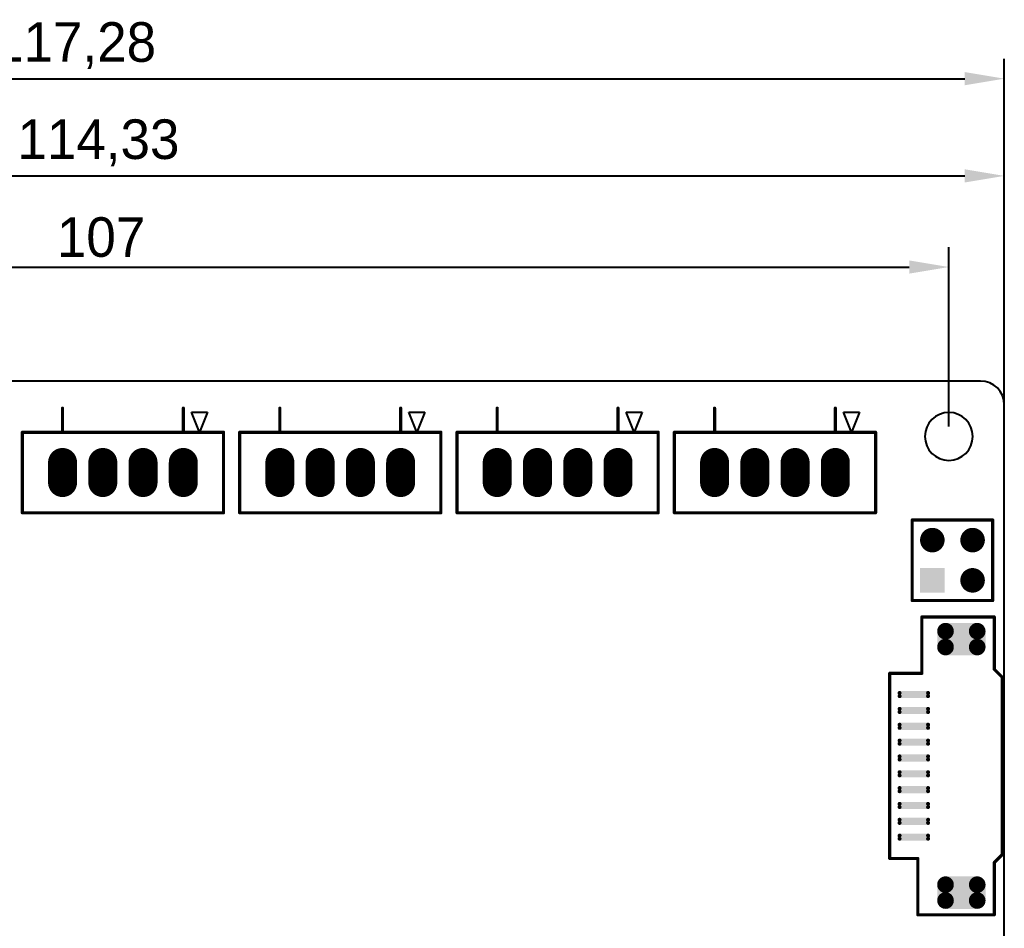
# Model space of a CAD drawing. Header units: millimetres. Extents: x 237 to 370, y 258 to 386.
# Drawn here: x 308.2 to 370.4, y 328.2 to 385.6 of the extents above; entities that cross this region are included whole.
import ezdxf

# ---------------------------------------------------------------- set-up
doc = ezdxf.new("R2010")
doc.units = ezdxf.units.MM
for name, color, linetype in [('KeepOutLayer', 6, 'Continuous'), ('TopOverlay', 2, 'Continuous'), ('TopPaste', 8, 'Continuous'), ('TopSolder', 216, 'Continuous')]:
    doc.layers.add(name, color=color, linetype=linetype)
doc.dimstyles.new('ISO-25', dxfattribs={"dimtxt": 2.5, "dimasz": 2.5, "dimexe": 1.25, "dimexo": 0.625, "dimtad": 1, "dimtxsty": 'Standard', "dimcen": 2.5, "dimadec": 0, "dimazin": 0, "dimtfac": 1, "dimtmove": 0, "dimatfit": 3, "dimfxl": 1, "dimarcsym": 0})

# ---------------------------------------------------------------- blocks, each defined once
blk = doc.blocks.new('*D1')
at = {"color": 0, "lineweight": -2}
for p, q in [((259.865, 359.885), (259.865, 371.205)), ((366.865, 359.885), (366.865, 371.205)), ((262.365, 369.955), (364.365, 369.955))]:
    blk.add_line(p, q, dxfattribs=at)
at = {"color": 0}
for points in [[(262.365, 370.371), (262.365, 369.538), (259.865, 369.955)], [(364.365, 370.371), (364.365, 369.538), (366.865, 369.955)]]:
    blk.add_solid(points, dxfattribs=at)
at = {"layer": 'Defpoints', "color": 0}
for p in [(366.865, 369.955), (259.865, 359.26), (366.865, 359.26)]:
    blk.add_point(p, dxfattribs=at)
at = {"color": 0, "insert": (313.365, 371.83), "char_height": 2.5, "attachment_point": 5}
blk.add_mtext('107', dxfattribs=at)
blk = doc.blocks.new('*D4')
at = {"color": 0, "lineweight": -2}
for p, q in [((256.032, 360.807), (256.032, 376.959)), ((370.365, 360.358), (370.365, 376.959)), ((258.532, 375.709), (367.865, 375.709))]:
    blk.add_line(p, q, dxfattribs=at)
at = {"color": 0}
for points in [[(258.532, 376.125), (258.532, 375.292), (256.032, 375.709)], [(367.865, 376.125), (367.865, 375.292), (370.365, 375.709)]]:
    blk.add_solid(points, dxfattribs=at)
at = {"layer": 'Defpoints', "color": 0}
for p in [(370.365, 375.709), (256.032, 360.182), (370.365, 359.733)]:
    blk.add_point(p, dxfattribs=at)
at = {"color": 0, "insert": (313.198, 377.792), "char_height": 2.5, "attachment_point": 5}
blk.add_mtext('114,33', dxfattribs=at)
blk = doc.blocks.new('*D5')
at = {"color": 0, "lineweight": -2}
for p, q in [((253.085, 355.768), (253.085, 383.094)), ((370.365, 357.044), (370.365, 383.094)), ((255.585, 381.844), (367.865, 381.844))]:
    blk.add_line(p, q, dxfattribs=at)
at = {"color": 0}
for points in [[(255.585, 382.261), (255.585, 381.427), (253.085, 381.844)], [(367.865, 382.261), (367.865, 381.427), (370.365, 381.844)]]:
    blk.add_solid(points, dxfattribs=at)
at = {"layer": 'Defpoints', "color": 0}
for p in [(370.365, 381.844), (370.365, 356.419), (253.085, 355.143)]:
    blk.add_point(p, dxfattribs=at)
at = {"color": 0, "insert": (311.725, 383.927), "char_height": 2.5, "attachment_point": 5}
blk.add_mtext('117,28', dxfattribs=at)

msp = doc.modelspace()

# ---------------------------------------------------------------- linework, layer by layer
at = {"layer": 'KeepOutLayer'}
for p, q in [((257.594, 362.761), (368.865, 362.761)), ((370.365, 277.261), (370.365, 361.261))]:
    msp.add_line(p, q, dxfattribs=at)
msp.add_arc((368.865, 361.26), 1.5, 0, 90, dxfattribs=at)
at = {"layer": 'TopOverlay'}
for p, q in [((319.57, 359.524), (319.062, 360.794)), ((319.062, 360.794), (320.078, 360.794)), ((320.078, 360.794), (319.57, 359.524)), ((333.286, 359.524), (332.778, 360.794)), ((332.778, 360.794), (333.794, 360.794)), ((333.794, 360.794), (333.286, 359.524)), ((347.002, 359.524), (346.494, 360.794)), ((346.494, 360.794), (347.51, 360.794)), ((347.51, 360.794), (347.002, 359.524)), ((360.718, 359.524), (360.21, 360.794)), ((360.21, 360.794), (361.226, 360.794)), ((361.226, 360.794), (360.718, 359.524))]:
    msp.add_line(p, q, dxfattribs=at)
at = {"layer": 'TopOverlay', "const_width": 0.2}
for points in [[(310.934, 359.524), (310.934, 361.048)], [(318.554, 359.524), (318.554, 361.048)], [(324.65, 359.524), (324.65, 361.048)], [(332.27, 359.524), (332.27, 361.048)], [(338.366, 359.524), (338.366, 361.048)], [(345.986, 359.524), (345.986, 361.048)], [(352.082, 359.524), (352.082, 361.048)], [(359.702, 359.524), (359.702, 361.048)], [(308.394, 354.444), (308.394, 359.524)], [(308.394, 359.524), (321.094, 359.524)], [(321.094, 354.444), (321.094, 359.524)], [(322.11, 354.444), (322.11, 359.524)], [(322.11, 359.524), (334.81, 359.524)], [(334.81, 354.444), (334.81, 359.524)], [(335.826, 354.444), (335.826, 359.524)], [(335.826, 359.524), (348.526, 359.524)], [(348.526, 354.444), (348.526, 359.524)], [(349.542, 354.444), (349.542, 359.524)], [(349.542, 359.524), (362.242, 359.524)], [(362.242, 354.444), (362.242, 359.524)], [(308.394, 354.444), (321.094, 354.444)], [(322.11, 354.444), (334.81, 354.444)], [(335.826, 354.444), (348.526, 354.444)], [(349.542, 354.444), (362.242, 354.444)], [(364.553, 353.987), (369.633, 353.987)], [(364.553, 348.907), (364.553, 353.987)], [(369.633, 348.907), (369.633, 353.987)], [(364.553, 348.907), (369.633, 348.907)], [(365.163, 344.308), (365.163, 347.864)], [(365.163, 347.864), (369.735, 347.864)], [(369.735, 344.562), (369.735, 347.864)], [(363.131, 333.64), (363.131, 344.308)], [(363.131, 344.308), (365.163, 344.308)], [(369.735, 344.562), (370.243, 344.054)], [(370.243, 332.878), (370.243, 344.054)], [(363.131, 332.624), (363.131, 333.64)], [(363.131, 332.624), (364.909, 332.624)], [(364.909, 329.068), (364.909, 332.624)], [(369.735, 332.37), (370.243, 332.878)], [(369.735, 329.068), (369.735, 332.37)], [(364.909, 329.068), (369.735, 329.068)]]:
    msp.add_lwpolyline(points, dxfattribs=at)
at = {"layer": 'TopOverlay', "const_width": 0.1}
for points in [[(310.884, 361.048, 1), (310.984, 361.048, 1)], [(318.504, 361.048, 1), (318.604, 361.048, 1)], [(324.6, 361.048, 1), (324.7, 361.048, 1)], [(332.22, 361.048, 1), (332.32, 361.048, 1)], [(338.316, 361.048, 1), (338.416, 361.048, 1)], [(345.936, 361.048, 1), (346.036, 361.048, 1)], [(352.032, 361.048, 1), (352.132, 361.048, 1)], [(359.652, 361.048, 1), (359.752, 361.048, 1)], [(308.344, 359.524, 1), (308.444, 359.524, 1)], [(308.344, 359.524, 1), (308.444, 359.524, 1)], [(310.884, 359.524, 1), (310.984, 359.524, 1)], [(318.504, 359.524, 1), (318.604, 359.524, 1)], [(321.044, 359.524, 1), (321.144, 359.524, 1)], [(321.044, 359.524, 1), (321.144, 359.524, 1)], [(322.06, 359.524, 1), (322.16, 359.524, 1)], [(322.06, 359.524, 1), (322.16, 359.524, 1)], [(324.6, 359.524, 1), (324.7, 359.524, 1)], [(332.22, 359.524, 1), (332.32, 359.524, 1)], [(334.76, 359.524, 1), (334.86, 359.524, 1)], [(334.76, 359.524, 1), (334.86, 359.524, 1)], [(335.776, 359.524, 1), (335.876, 359.524, 1)], [(335.776, 359.524, 1), (335.876, 359.524, 1)], [(338.316, 359.524, 1), (338.416, 359.524, 1)], [(345.936, 359.524, 1), (346.036, 359.524, 1)], [(348.476, 359.524, 1), (348.576, 359.524, 1)], [(348.476, 359.524, 1), (348.576, 359.524, 1)], [(349.492, 359.524, 1), (349.592, 359.524, 1)], [(349.492, 359.524, 1), (349.592, 359.524, 1)], [(352.032, 359.524, 1), (352.132, 359.524, 1)], [(359.652, 359.524, 1), (359.752, 359.524, 1)], [(362.192, 359.524, 1), (362.292, 359.524, 1)], [(362.192, 359.524, 1), (362.292, 359.524, 1)], [(308.344, 354.444, 1), (308.444, 354.444, 1)], [(308.344, 354.444, 1), (308.444, 354.444, 1)], [(321.044, 354.444, 1), (321.144, 354.444, 1)], [(321.044, 354.444, 1), (321.144, 354.444, 1)], [(322.06, 354.444, 1), (322.16, 354.444, 1)], [(322.06, 354.444, 1), (322.16, 354.444, 1)], [(334.76, 354.444, 1), (334.86, 354.444, 1)], [(334.76, 354.444, 1), (334.86, 354.444, 1)], [(335.776, 354.444, 1), (335.876, 354.444, 1)], [(335.776, 354.444, 1), (335.876, 354.444, 1)], [(348.476, 354.444, 1), (348.576, 354.444, 1)], [(348.476, 354.444, 1), (348.576, 354.444, 1)], [(349.492, 354.444, 1), (349.592, 354.444, 1)], [(349.492, 354.444, 1), (349.592, 354.444, 1)], [(362.192, 354.444, 1), (362.292, 354.444, 1)], [(362.192, 354.444, 1), (362.292, 354.444, 1)], [(364.503, 353.987, 1), (364.603, 353.987, 1)], [(364.503, 353.987, 1), (364.603, 353.987, 1)], [(369.583, 353.987, 1), (369.683, 353.987, 1)], [(369.583, 353.987, 1), (369.683, 353.987, 1)], [(364.503, 348.907, 1), (364.603, 348.907, 1)], [(364.503, 348.907, 1), (364.603, 348.907, 1)], [(369.583, 348.907, 1), (369.683, 348.907, 1)], [(369.583, 348.907, 1), (369.683, 348.907, 1)], [(365.163, 347.814, 1), (365.163, 347.914, 1)], [(365.163, 347.814, 1), (365.163, 347.914, 1)], [(369.735, 347.814, 1), (369.735, 347.914, 1)], [(369.735, 347.814, 1), (369.735, 347.914, 1)], [(363.131, 344.258, 1), (363.131, 344.358, 1)], [(363.131, 344.258, 1), (363.131, 344.358, 1)], [(365.163, 344.258, 1), (365.163, 344.358, 1)], [(365.163, 344.258, 1), (365.163, 344.358, 1)], [(369.735, 344.512, 1), (369.735, 344.612, 1)], [(369.735, 344.512, 1), (369.735, 344.612, 1)], [(370.243, 344.004, 1), (370.243, 344.104, 1)], [(370.243, 344.004, 1), (370.243, 344.104, 1)], [(363.131, 333.59, 1), (363.131, 333.69, 1)], [(363.131, 333.59, 1), (363.131, 333.69, 1)], [(363.131, 332.574, 1), (363.131, 332.674, 1)], [(363.131, 332.574, 1), (363.131, 332.674, 1)], [(364.909, 332.574, 1), (364.909, 332.674, 1)], [(364.909, 332.574, 1), (364.909, 332.674, 1)], [(369.735, 332.32, 1), (369.735, 332.42, 1)], [(369.735, 332.32, 1), (369.735, 332.42, 1)], [(370.243, 332.828, 1), (370.243, 332.928, 1)], [(370.243, 332.828, 1), (370.243, 332.928, 1)], [(364.909, 329.018, 1), (364.909, 329.118, 1)], [(364.909, 329.018, 1), (364.909, 329.118, 1)], [(369.735, 329.018, 1), (369.735, 329.118, 1)], [(369.735, 329.018, 1), (369.735, 329.118, 1)]]:
    msp.add_lwpolyline(points, format="xyb", close=True, dxfattribs=at)
at = {"layer": 'TopPaste'}
for points, const_width in [([(366.655, 346.716, 1), (366.655, 347.216, 1)], 0.5), ([(368.655, 346.716, 1), (368.655, 347.216, 1)], 0.5), ([(366.655, 345.716, 1), (366.655, 346.216, 1)], 0.5), ([(368.655, 345.716, 1), (368.655, 346.216, 1)], 0.5), ([(363.755, 343.016, 1), (363.755, 343.116, 1)], 0.1), ([(365.555, 343.016, 1), (365.555, 343.116, 1)], 0.1), ([(363.755, 342.816, 1), (363.755, 342.916, 1)], 0.1), ([(365.555, 342.816, 1), (365.555, 342.916, 1)], 0.1), ([(363.755, 342.016, 1), (363.755, 342.116, 1)], 0.1), ([(363.755, 341.816, 1), (363.755, 341.916, 1)], 0.1), ([(365.555, 342.016, 1), (365.555, 342.116, 1)], 0.1), ([(365.555, 341.816, 1), (365.555, 341.916, 1)], 0.1), ([(363.755, 341.016, 1), (363.755, 341.116, 1)], 0.1), ([(365.555, 341.016, 1), (365.555, 341.116, 1)], 0.1), ([(363.755, 340.816, 1), (363.755, 340.916, 1)], 0.1), ([(365.555, 340.816, 1), (365.555, 340.916, 1)], 0.1), ([(363.755, 340.016, 1), (363.755, 340.116, 1)], 0.1), ([(363.755, 339.816, 1), (363.755, 339.916, 1)], 0.1), ([(365.555, 340.016, 1), (365.555, 340.116, 1)], 0.1), ([(365.555, 339.816, 1), (365.555, 339.916, 1)], 0.1), ([(363.755, 339.016, 1), (363.755, 339.116, 1)], 0.1), ([(363.755, 338.816, 1), (363.755, 338.916, 1)], 0.1), ([(365.555, 339.016, 1), (365.555, 339.116, 1)], 0.1), ([(365.555, 338.816, 1), (365.555, 338.916, 1)], 0.1), ([(363.755, 338.016, 1), (363.755, 338.116, 1)], 0.1), ([(365.555, 338.016, 1), (365.555, 338.116, 1)], 0.1), ([(363.755, 337.816, 1), (363.755, 337.916, 1)], 0.1), ([(365.555, 337.816, 1), (365.555, 337.916, 1)], 0.1), ([(363.755, 337.016, 1), (363.755, 337.116, 1)], 0.1), ([(363.755, 336.816, 1), (363.755, 336.916, 1)], 0.1), ([(365.555, 337.016, 1), (365.555, 337.116, 1)], 0.1), ([(365.555, 336.816, 1), (365.555, 336.916, 1)], 0.1), ([(363.755, 336.016, 1), (363.755, 336.116, 1)], 0.1), ([(365.555, 336.016, 1), (365.555, 336.116, 1)], 0.1), ([(363.755, 335.816, 1), (363.755, 335.916, 1)], 0.1), ([(365.555, 335.816, 1), (365.555, 335.916, 1)], 0.1), ([(363.755, 335.016, 1), (363.755, 335.116, 1)], 0.1), ([(363.755, 334.816, 1), (363.755, 334.916, 1)], 0.1), ([(365.555, 335.016, 1), (365.555, 335.116, 1)], 0.1), ([(365.555, 334.816, 1), (365.555, 334.916, 1)], 0.1), ([(363.755, 334.016, 1), (363.755, 334.116, 1)], 0.1), ([(363.755, 333.816, 1), (363.755, 333.916, 1)], 0.1), ([(365.555, 334.016, 1), (365.555, 334.116, 1)], 0.1), ([(365.555, 333.816, 1), (365.555, 333.916, 1)], 0.1), ([(366.655, 330.716, 1), (366.655, 331.216, 1)], 0.5), ([(368.655, 330.716, 1), (368.655, 331.216, 1)], 0.5), ([(366.655, 329.716, 1), (366.655, 330.216, 1)], 0.5), ([(368.655, 329.716, 1), (368.655, 330.216, 1)], 0.5)]:
    msp.add_lwpolyline(points, format="xyb", close=True, dxfattribs=dict(at, const_width=const_width))
for points in [[(366.655, 345.466), (368.655, 345.466), (366.655, 347.466), (368.655, 347.466)], [(366.155, 345.966), (369.155, 345.966), (366.155, 346.966), (369.155, 346.966)], [(363.655, 342.866), (365.655, 342.866), (363.655, 343.066), (365.655, 343.066)], [(363.755, 342.766), (365.555, 342.766), (363.755, 343.166), (365.555, 343.166)], [(363.655, 341.866), (365.655, 341.866), (363.655, 342.066), (365.655, 342.066)], [(363.755, 341.766), (365.555, 341.766), (363.755, 342.166), (365.555, 342.166)], [(363.755, 340.766), (365.555, 340.766), (363.755, 341.166), (365.555, 341.166)], [(363.655, 340.866), (365.655, 340.866), (363.655, 341.066), (365.655, 341.066)], [(363.655, 339.866), (365.655, 339.866), (363.655, 340.066), (365.655, 340.066)], [(363.755, 339.766), (365.555, 339.766), (363.755, 340.166), (365.555, 340.166)], [(363.655, 338.866), (365.655, 338.866), (363.655, 339.066), (365.655, 339.066)], [(363.755, 338.766), (365.555, 338.766), (363.755, 339.166), (365.555, 339.166)], [(363.655, 337.866), (365.655, 337.866), (363.655, 338.066), (365.655, 338.066)], [(363.755, 337.766), (365.555, 337.766), (363.755, 338.166), (365.555, 338.166)], [(363.655, 336.866), (365.655, 336.866), (363.655, 337.066), (365.655, 337.066)], [(363.755, 336.766), (365.555, 336.766), (363.755, 337.166), (365.555, 337.166)], [(363.755, 335.766), (365.555, 335.766), (363.755, 336.166), (365.555, 336.166)], [(363.655, 335.866), (365.655, 335.866), (363.655, 336.066), (365.655, 336.066)], [(363.655, 334.866), (365.655, 334.866), (363.655, 335.066), (365.655, 335.066)], [(363.755, 334.766), (365.555, 334.766), (363.755, 335.166), (365.555, 335.166)], [(363.655, 333.866), (365.655, 333.866), (363.655, 334.066), (365.655, 334.066)], [(363.755, 333.766), (365.555, 333.766), (363.755, 334.166), (365.555, 334.166)], [(366.655, 329.466), (368.655, 329.466), (366.655, 331.466), (368.655, 331.466)], [(366.155, 329.966), (369.155, 329.966), (366.155, 330.966), (369.155, 330.966)]]:
    msp.add_solid(points, dxfattribs=at)
at = {"layer": 'TopSolder', "const_width": 1.829}
for points in [[(310.934, 357.619), (310.934, 356.349)], [(313.474, 357.619), (313.474, 356.349)], [(316.014, 357.619), (316.014, 356.349)], [(318.554, 357.619), (318.554, 356.349)], [(324.65, 357.619), (324.65, 356.349)], [(327.19, 357.619), (327.19, 356.349)], [(329.73, 357.619), (329.73, 356.349)], [(332.27, 357.619), (332.27, 356.349)], [(338.366, 357.619), (338.366, 356.349)], [(340.906, 357.619), (340.906, 356.349)], [(343.446, 357.619), (343.446, 356.349)], [(345.986, 357.619), (345.986, 356.349)], [(352.082, 357.619), (352.082, 356.349)], [(354.622, 357.619), (354.622, 356.349)], [(357.162, 357.619), (357.162, 356.349)], [(359.702, 357.619), (359.702, 356.349)]]:
    msp.add_lwpolyline(points, dxfattribs=at)
at = {"layer": 'TopSolder'}
for points, const_width in [([(310.477, 357.619, 1), (311.391, 357.619, 1)], 0.914), ([(313.017, 357.619, 1), (313.931, 357.619, 1)], 0.914), ([(315.557, 357.619, 1), (316.471, 357.619, 1)], 0.914), ([(318.097, 357.619, 1), (319.011, 357.619, 1)], 0.914), ([(324.193, 357.619, 1), (325.107, 357.619, 1)], 0.914), ([(326.733, 357.619, 1), (327.647, 357.619, 1)], 0.914), ([(329.273, 357.619, 1), (330.187, 357.619, 1)], 0.914), ([(331.813, 357.619, 1), (332.727, 357.619, 1)], 0.914), ([(337.909, 357.619, 1), (338.823, 357.619, 1)], 0.914), ([(340.449, 357.619, 1), (341.363, 357.619, 1)], 0.914), ([(342.989, 357.619, 1), (343.903, 357.619, 1)], 0.914), ([(345.529, 357.619, 1), (346.443, 357.619, 1)], 0.914), ([(351.625, 357.619, 1), (352.539, 357.619, 1)], 0.914), ([(354.165, 357.619, 1), (355.079, 357.619, 1)], 0.914), ([(356.705, 357.619, 1), (357.619, 357.619, 1)], 0.914), ([(359.245, 357.619, 1), (360.159, 357.619, 1)], 0.914), ([(310.477, 356.349, 1), (311.391, 356.349, 1)], 0.914), ([(313.017, 356.349, 1), (313.931, 356.349, 1)], 0.914), ([(315.557, 356.349, 1), (316.471, 356.349, 1)], 0.914), ([(318.097, 356.349, 1), (319.011, 356.349, 1)], 0.914), ([(324.193, 356.349, 1), (325.107, 356.349, 1)], 0.914), ([(326.733, 356.349, 1), (327.647, 356.349, 1)], 0.914), ([(329.273, 356.349, 1), (330.187, 356.349, 1)], 0.914), ([(331.813, 356.349, 1), (332.727, 356.349, 1)], 0.914), ([(337.909, 356.349, 1), (338.823, 356.349, 1)], 0.914), ([(340.449, 356.349, 1), (341.363, 356.349, 1)], 0.914), ([(342.989, 356.349, 1), (343.903, 356.349, 1)], 0.914), ([(345.529, 356.349, 1), (346.443, 356.349, 1)], 0.914), ([(351.625, 356.349, 1), (352.539, 356.349, 1)], 0.914), ([(354.165, 356.349, 1), (355.079, 356.349, 1)], 0.914), ([(356.705, 356.349, 1), (357.619, 356.349, 1)], 0.914), ([(359.245, 356.349, 1), (360.159, 356.349, 1)], 0.914), ([(365.436, 352.717, 1), (366.211, 352.717, 1)], 0.775), ([(367.976, 352.717, 1), (368.751, 352.717, 1)], 0.775), ([(367.976, 350.177, 1), (368.751, 350.177, 1)], 0.775), ([(366.655, 346.704, 1), (366.655, 347.229, 1)], 0.525), ([(368.655, 346.704, 1), (368.655, 347.229, 1)], 0.525), ([(366.655, 345.704, 1), (366.655, 346.229, 1)], 0.525), ([(368.655, 345.704, 1), (368.655, 346.229, 1)], 0.525), ([(363.755, 343.004, 1), (363.755, 343.129, 1)], 0.125), ([(363.755, 342.804, 1), (363.755, 342.929, 1)], 0.125), ([(365.555, 343.004, 1), (365.555, 343.129, 1)], 0.125), ([(365.555, 342.804, 1), (365.555, 342.929, 1)], 0.125), ([(363.755, 342.004, 1), (363.755, 342.129, 1)], 0.125), ([(363.755, 341.804, 1), (363.755, 341.929, 1)], 0.125), ([(365.555, 342.004, 1), (365.555, 342.129, 1)], 0.125), ([(365.555, 341.804, 1), (365.555, 341.929, 1)], 0.125), ([(363.755, 341.004, 1), (363.755, 341.129, 1)], 0.125), ([(365.555, 341.004, 1), (365.555, 341.129, 1)], 0.125), ([(363.755, 340.804, 1), (363.755, 340.929, 1)], 0.125), ([(365.555, 340.804, 1), (365.555, 340.929, 1)], 0.125), ([(363.755, 340.004, 1), (363.755, 340.129, 1)], 0.125), ([(363.755, 339.804, 1), (363.755, 339.929, 1)], 0.125), ([(365.555, 340.004, 1), (365.555, 340.129, 1)], 0.125), ([(365.555, 339.804, 1), (365.555, 339.929, 1)], 0.125), ([(363.755, 339.004, 1), (363.755, 339.129, 1)], 0.125), ([(363.755, 338.804, 1), (363.755, 338.929, 1)], 0.125), ([(365.555, 339.004, 1), (365.555, 339.129, 1)], 0.125), ([(365.555, 338.804, 1), (365.555, 338.929, 1)], 0.125), ([(363.755, 338.004, 1), (363.755, 338.129, 1)], 0.125), ([(365.555, 338.004, 1), (365.555, 338.129, 1)], 0.125), ([(363.755, 337.804, 1), (363.755, 337.929, 1)], 0.125), ([(365.555, 337.804, 1), (365.555, 337.929, 1)], 0.125), ([(363.755, 337.004, 1), (363.755, 337.129, 1)], 0.125), ([(363.755, 336.804, 1), (363.755, 336.929, 1)], 0.125), ([(365.555, 337.004, 1), (365.555, 337.129, 1)], 0.125), ([(365.555, 336.804, 1), (365.555, 336.929, 1)], 0.125), ([(363.755, 336.004, 1), (363.755, 336.129, 1)], 0.125), ([(365.555, 336.004, 1), (365.555, 336.129, 1)], 0.125), ([(363.755, 335.804, 1), (363.755, 335.929, 1)], 0.125), ([(365.555, 335.804, 1), (365.555, 335.929, 1)], 0.125), ([(363.755, 335.004, 1), (363.755, 335.129, 1)], 0.125), ([(363.755, 334.804, 1), (363.755, 334.929, 1)], 0.125), ([(365.555, 335.004, 1), (365.555, 335.129, 1)], 0.125), ([(365.555, 334.804, 1), (365.555, 334.929, 1)], 0.125), ([(363.755, 334.004, 1), (363.755, 334.129, 1)], 0.125), ([(363.755, 333.804, 1), (363.755, 333.929, 1)], 0.125), ([(365.555, 334.004, 1), (365.555, 334.129, 1)], 0.125), ([(365.555, 333.804, 1), (365.555, 333.929, 1)], 0.125), ([(366.655, 330.704, 1), (366.655, 331.229, 1)], 0.525), ([(368.655, 330.704, 1), (368.655, 331.229, 1)], 0.525), ([(366.655, 329.704, 1), (366.655, 330.229, 1)], 0.525), ([(368.655, 329.704, 1), (368.655, 330.229, 1)], 0.525)]:
    msp.add_lwpolyline(points, format="xyb", close=True, dxfattribs=dict(at, const_width=const_width))
for start, end in [(0, 180), (180, 0)]:
    msp.add_arc((366.865, 359.26), 1.513, start, end, dxfattribs=at)
for points in [[(365.048, 349.402), (366.599, 349.402), (365.048, 350.952), (366.599, 350.952)], [(366.655, 345.441), (368.655, 345.441), (366.655, 347.492), (368.655, 347.492)], [(366.13, 345.966), (369.18, 345.966), (366.13, 346.966), (369.18, 346.966)], [(363.63, 342.866), (365.68, 342.866), (363.63, 343.066), (365.68, 343.066)], [(363.755, 342.741), (365.555, 342.741), (363.755, 343.192), (365.555, 343.192)], [(363.63, 341.866), (365.68, 341.866), (363.63, 342.066), (365.68, 342.066)], [(363.755, 341.741), (365.555, 341.741), (363.755, 342.192), (365.555, 342.192)], [(363.755, 340.741), (365.555, 340.741), (363.755, 341.192), (365.555, 341.192)], [(363.63, 340.866), (365.68, 340.866), (363.63, 341.066), (365.68, 341.066)], [(363.63, 339.866), (365.68, 339.866), (363.63, 340.066), (365.68, 340.066)], [(363.755, 339.741), (365.555, 339.741), (363.755, 340.192), (365.555, 340.192)], [(363.63, 338.866), (365.68, 338.866), (363.63, 339.066), (365.68, 339.066)], [(363.755, 338.741), (365.555, 338.741), (363.755, 339.192), (365.555, 339.192)], [(363.63, 337.866), (365.68, 337.866), (363.63, 338.066), (365.68, 338.066)], [(363.755, 337.741), (365.555, 337.741), (363.755, 338.192), (365.555, 338.192)], [(363.63, 336.866), (365.68, 336.866), (363.63, 337.066), (365.68, 337.066)], [(363.755, 336.741), (365.555, 336.741), (363.755, 337.192), (365.555, 337.192)], [(363.755, 335.741), (365.555, 335.741), (363.755, 336.192), (365.555, 336.192)], [(363.63, 335.866), (365.68, 335.866), (363.63, 336.066), (365.68, 336.066)], [(363.63, 334.866), (365.68, 334.866), (363.63, 335.066), (365.68, 335.066)], [(363.755, 334.741), (365.555, 334.741), (363.755, 335.192), (365.555, 335.192)], [(363.63, 333.866), (365.68, 333.866), (363.63, 334.066), (365.68, 334.066)], [(363.755, 333.741), (365.555, 333.741), (363.755, 334.192), (365.555, 334.192)], [(366.655, 329.441), (368.655, 329.441), (366.655, 331.492), (368.655, 331.492)], [(366.13, 329.966), (369.18, 329.966), (366.13, 330.966), (369.18, 330.966)]]:
    msp.add_solid(points, dxfattribs=at)

# ---------------------------------------------------------------- dimensions: what is measured, and where the dimension line sits
for base, p1, p2, picture, middle in [((370.365, 381.844), (253.085, 355.143), (370.365, 356.419), '*D5', (311.725, 383.927)), ((370.365, 375.709), (256.032, 360.182), (370.365, 359.733), '*D4', (313.198, 377.792)), ((366.865, 369.955), (259.865, 359.26), (366.865, 359.26), '*D1', (313.365, 371.83))]:
    dim = msp.add_linear_dim(base=base, p1=p1, p2=p2, dimstyle='ISO-25')
    dim.commit()
    dim.dimension.update_dxf_attribs({"geometry": picture, "text_midpoint": middle})

doc.saveas('drawing.dxf')
